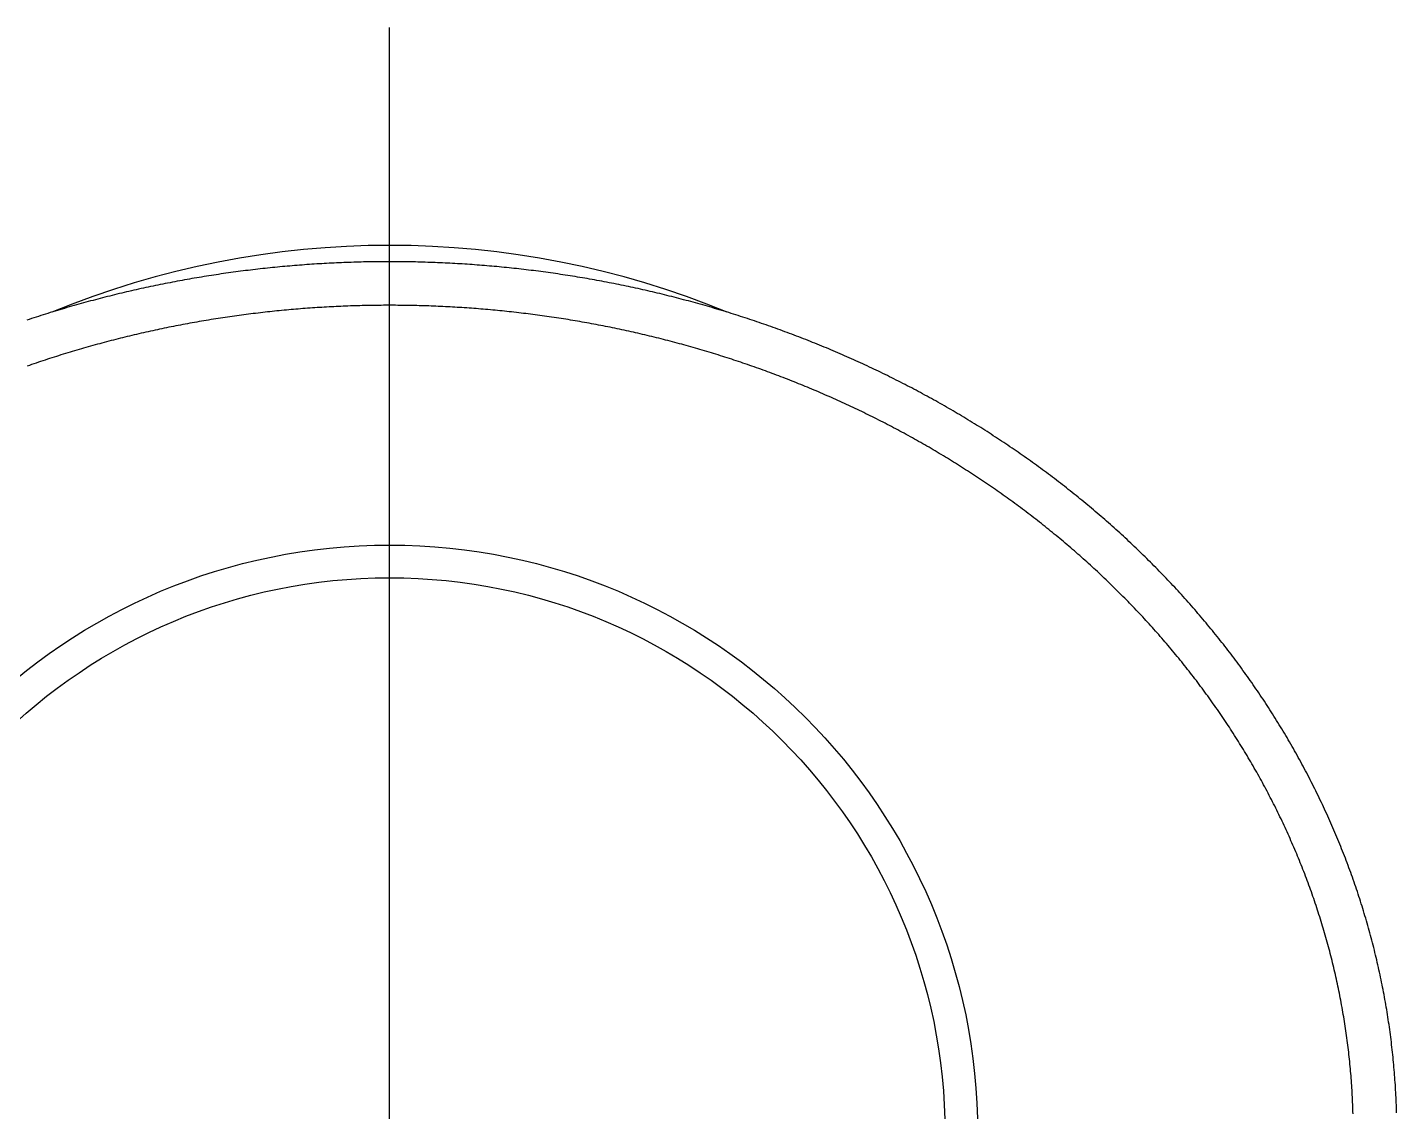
# Model space of a CAD drawing. Extents: x -10.3 to 66.3, y -16.9 to 63.8.
# Drawn here: x 51.69 to 64.26, y 53.85 to 63.8 of the extents above; entities that cross this region are included whole.
import ezdxf

# ---------------------------------------------------------------- set-up
doc = ezdxf.new("R2010")
doc.units = 0
doc.linetypes.add('CENTER', pattern=[50.8, 31.75, -6.35, 6.35, -6.35])
doc.layers.get('0').update_dxf_attribs({"linetype": 'CONTINUOUS'})
doc.layers.add('CENTER', color=1, linetype='CENTER')

msp = doc.modelspace()

# ---------------------------------------------------------------- linework, layer by layer
at = {"color": 7}
for points in [[(64.2647, 53.8413, 0), (64.2641, 53.8645, 0), (64.2633, 53.8877, 0), (64.2625, 53.9109, 0), (64.2615, 53.934, 0), (64.2606, 53.9572, 0), (64.2595, 53.9804, 0), (64.2583, 54.0035, 0), (64.2571, 54.0267, 0), (64.2558, 54.0498, 0), (64.2544, 54.073, 0), (64.253, 54.0961, 0), (64.2515, 54.1192, 0), (64.2498, 54.1424, 0), (64.2482, 54.1655, 0), (64.2464, 54.1886, 0), (64.2445, 54.2118, 0), (64.2426, 54.2349, 0), (64.2406, 54.258, 0), (64.2386, 54.2811, 0), (64.2364, 54.3042, 0), (64.2342, 54.3273, 0), (64.2319, 54.3504, 0), (64.2295, 54.3734, 0), (64.227, 54.3965, 0), (64.2245, 54.4196, 0), (64.2219, 54.4426, 0), (64.2192, 54.4657, 0), (64.2164, 54.4887, 0), (64.2136, 54.5118, 0), (64.2107, 54.5348, 0), (64.2077, 54.5578, 0), (64.2046, 54.5808, 0), (64.2014, 54.6038, 0), (64.1982, 54.6268, 0), (64.1949, 54.6498, 0), (64.1915, 54.6728, 0), (64.188, 54.6957, 0), (64.1845, 54.7187, 0), (64.1809, 54.7416, 0), (64.1772, 54.7646, 0), (64.1734, 54.7875, 0), (64.1696, 54.8104, 0), (64.1656, 54.8333, 0), (64.1616, 54.8562, 0), (64.1576, 54.8791, 0), (64.1534, 54.902, 0), (64.1492, 54.9248, 0), (64.1449, 54.9476, 0), (64.1405, 54.9705, 0), (64.136, 54.9933, 0), (64.1315, 55.0161, 0), (64.1269, 55.0389, 0), (64.1222, 55.0616, 0), (64.1175, 55.0844, 0), (64.1126, 55.1072, 0), (64.1077, 55.1299, 0), (64.1027, 55.1526, 0), (64.0977, 55.1753, 0), (64.0925, 55.198, 0), (64.0873, 55.2206, 0), (64.082, 55.2433, 0), (64.0767, 55.2659, 0), (64.0712, 55.2885, 0), (64.0657, 55.3111, 0), (64.0601, 55.3337, 0), (64.0545, 55.3563, 0), (64.0488, 55.3788, 0), (64.043, 55.4014, 0), (64.0371, 55.4239, 0), (64.0311, 55.4464, 0), (64.0251, 55.4688, 0), (64.019, 55.4913, 0), (64.0128, 55.5137, 0), (64.0066, 55.5361, 0), (64.0003, 55.5585, 0), (63.9939, 55.5809, 0), (63.9874, 55.6033, 0), (63.9809, 55.6256, 0), (63.9743, 55.6479, 0), (63.9676, 55.6702, 0), (63.9608, 55.6925, 0), (63.954, 55.7147, 0), (63.9471, 55.7369, 0), (63.9401, 55.7592, 0), (63.9331, 55.7813, 0), (63.9259, 55.8035, 0), (63.9188, 55.8256, 0), (63.9115, 55.8477, 0), (63.9042, 55.8698, 0), (63.8968, 55.8919, 0), (63.8893, 55.9139, 0), (63.8817, 55.9359, 0), (63.8741, 55.9579, 0), (63.8664, 55.9799, 0), (63.8587, 56.0018, 0), (63.8508, 56.0238, 0), (63.8429, 56.0456, 0), (63.8349, 56.0675, 0), (63.8269, 56.0893, 0), (63.8188, 56.1112, 0), (63.8106, 56.1329, 0), (63.8023, 56.1547, 0), (63.794, 56.1764, 0), (63.7856, 56.1981, 0), (63.7772, 56.2198, 0), (63.7686, 56.2414, 0), (63.76, 56.2631, 0), (63.7514, 56.2846, 0), (63.7426, 56.3062, 0), (63.7338, 56.3277, 0), (63.7249, 56.3492, 0), (63.716, 56.3707, 0), (63.707, 56.3921, 0), (63.6979, 56.4136, 0), (63.6888, 56.4349, 0), (63.6796, 56.4563, 0), (63.6703, 56.4776, 0), (63.6609, 56.4989, 0), (63.6515, 56.5202, 0), (63.6421, 56.5414, 0), (63.6325, 56.5626, 0), (63.6229, 56.5838, 0), (63.6132, 56.6049, 0), (63.6035, 56.626, 0), (63.5937, 56.6471, 0), (63.5838, 56.6681, 0), (63.5739, 56.6891, 0), (63.5639, 56.7101, 0), (63.5538, 56.731, 0), (63.5437, 56.7519, 0), (63.5335, 56.7728, 0), (63.5233, 56.7936, 0), (63.5129, 56.8144, 0), (63.5026, 56.8352, 0), (63.4921, 56.8559, 0), (63.4816, 56.8766, 0), (63.471, 56.8973, 0), (63.4604, 56.9179, 0), (63.4497, 56.9385, 0), (63.4389, 56.9591, 0), (63.4281, 56.9796, 0), (63.4172, 57.0001, 0), (63.4063, 57.0205, 0), (63.3953, 57.041, 0), (63.3842, 57.0613, 0), (63.3731, 57.0817, 0), (63.3619, 57.102, 0), (63.3507, 57.1223, 0), (63.3394, 57.1425, 0), (63.328, 57.1627, 0), (63.3166, 57.1828, 0), (63.3051, 57.203, 0), (63.2935, 57.223, 0), (63.2819, 57.2431, 0), (63.2703, 57.2631, 0), (63.2585, 57.2831, 0), (63.2468, 57.303, 0), (63.2349, 57.3229, 0), (63.223, 57.3427, 0), (63.2111, 57.3625, 0), (63.1991, 57.3823, 0), (63.187, 57.402, 0), (63.1749, 57.4217, 0), (63.1627, 57.4413, 0), (63.1504, 57.4609, 0), (63.1381, 57.4805, 0), (63.1258, 57.5, 0), (63.1134, 57.5195, 0), (63.1009, 57.5389, 0), (63.0884, 57.5583, 0), (63.0758, 57.5777, 0), (63.0632, 57.597, 0), (63.0505, 57.6163, 0), (63.0378, 57.6355, 0), (63.025, 57.6547, 0), (63.0121, 57.6739, 0), (62.9992, 57.693, 0), (62.9863, 57.7121, 0), (62.9733, 57.7311, 0), (62.9602, 57.7501, 0), (62.9471, 57.769, 0), (62.9339, 57.7879, 0), (62.9207, 57.8068, 0), (62.9074, 57.8256, 0), (62.8941, 57.8444, 0), (62.8807, 57.8631, 0), (62.8673, 57.8818, 0), (62.8538, 57.9005, 0), (62.8403, 57.9191, 0), (62.8267, 57.9377, 0), (62.813, 57.9562, 0), (62.7993, 57.9747, 0), (62.7856, 57.9931, 0), (62.7718, 58.0115, 0), (62.7579, 58.0299, 0), (62.744, 58.0482, 0), (62.7301, 58.0665, 0), (62.7161, 58.0847, 0), (62.702, 58.1029, 0), (62.6879, 58.1211, 0), (62.6738, 58.1392, 0), (62.6596, 58.1572, 0), (62.6453, 58.1753, 0), (62.631, 58.1932, 0), (62.6167, 58.2112, 0), (62.6023, 58.2291, 0), (62.5878, 58.2469, 0), (62.5733, 58.2647, 0), (62.5588, 58.2825, 0), (62.5442, 58.3002, 0), (62.5295, 58.3179, 0), (62.5148, 58.3355, 0), (62.5001, 58.3531, 0), (62.4853, 58.3707, 0), (62.4705, 58.3882, 0), (62.4556, 58.4056, 0), (62.4407, 58.4231, 0), (62.4257, 58.4404, 0), (62.4107, 58.4578, 0), (62.3956, 58.4751, 0), (62.3805, 58.4923, 0), (62.3653, 58.5095, 0), (62.3501, 58.5267, 0), (62.3348, 58.5438, 0), (62.3195, 58.5609, 0), (62.3041, 58.5779, 0), (62.2887, 58.5949, 0), (62.2733, 58.6118, 0), (62.2578, 58.6287, 0), (62.2423, 58.6456, 0), (62.2267, 58.6624, 0), (62.211, 58.6792, 0), (62.1954, 58.6959, 0), (62.1796, 58.7126, 0), (62.1639, 58.7292, 0), (62.1481, 58.7458, 0), (62.1322, 58.7624, 0), (62.1163, 58.7789, 0), (62.1004, 58.7953, 0), (62.0844, 58.8117, 0), (62.0683, 58.8281, 0), (62.0523, 58.8445, 0), (62.0361, 58.8607, 0), (62.02, 58.877, 0), (62.0038, 58.8932, 0), (61.9875, 58.9093, 0), (61.9712, 58.9254, 0), (61.9549, 58.9415, 0), (61.9385, 58.9575, 0), (61.9221, 58.9735, 0), (61.9056, 58.9894, 0), (61.8891, 59.0053, 0), (61.8726, 59.0212, 0), (61.856, 59.0369, 0), (61.8393, 59.0527, 0), (61.8227, 59.0684, 0), (61.806, 59.0841, 0), (61.7892, 59.0997, 0), (61.7724, 59.1153, 0), (61.7556, 59.1308, 0), (61.7387, 59.1463, 0), (61.7218, 59.1617, 0), (61.7048, 59.1771, 0), (61.6878, 59.1924, 0), (61.6708, 59.2077, 0), (61.6537, 59.223, 0), (61.6365, 59.2382, 0), (61.6194, 59.2534, 0), (61.6022, 59.2685, 0), (61.5849, 59.2836, 0), (61.5677, 59.2986, 0), (61.5503, 59.3136, 0), (61.533, 59.3285, 0), (61.5156, 59.3434, 0), (61.4981, 59.3583, 0), (61.4807, 59.3731, 0), (61.4632, 59.3878, 0), (61.4456, 59.4025, 0), (61.428, 59.4172, 0), (61.4104, 59.4318, 0), (61.3927, 59.4464, 0), (61.375, 59.4609, 0), (61.3573, 59.4754, 0), (61.3395, 59.4898, 0), (61.3217, 59.5042, 0), (61.3038, 59.5185, 0), (61.286, 59.5328, 0), (61.268, 59.5471, 0), (61.2501, 59.5613, 0), (61.2321, 59.5755, 0), (61.214, 59.5896, 0), (61.196, 59.6036, 0), (61.1779, 59.6176, 0), (61.1597, 59.6316, 0), (61.1416, 59.6455, 0), (61.1233, 59.6594, 0), (61.1051, 59.6732, 0), (61.0868, 59.687, 0), (61.0685, 59.7008, 0), (61.0501, 59.7144, 0), (61.0318, 59.7281, 0), (61.0133, 59.7417, 0), (60.9949, 59.7552, 0), (60.9764, 59.7687, 0), (60.9579, 59.7822, 0), (60.9393, 59.7956, 0), (60.9207, 59.809, 0), (60.9021, 59.8223, 0), (60.8835, 59.8355, 0), (60.8648, 59.8488, 0), (60.8461, 59.8619, 0), (60.8273, 59.875, 0), (60.8085, 59.8881, 0), (60.7897, 59.9012, 0), (60.7709, 59.9141, 0), (60.752, 59.9271, 0), (60.7331, 59.94, 0), (60.7141, 59.9528, 0), (60.6952, 59.9656, 0), (60.6762, 59.9783, 0), (60.6571, 59.991, 0), (60.6381, 60.0037, 0), (60.619, 60.0163, 0), (60.5998, 60.0288, 0), (60.5807, 60.0413, 0), (60.5615, 60.0538, 0), (60.5423, 60.0662, 0), (60.523, 60.0786, 0), (60.5038, 60.0909, 0), (60.4845, 60.1032, 0), (60.4651, 60.1154, 0), (60.4458, 60.1275, 0), (60.4264, 60.1397, 0), (60.4069, 60.1517, 0), (60.3875, 60.1638, 0), (60.368, 60.1757, 0), (60.3485, 60.1877, 0), (60.329, 60.1996, 0), (60.3094, 60.2114, 0), (60.2898, 60.2232, 0), (60.2702, 60.2349, 0), (60.2506, 60.2466, 0), (60.2309, 60.2582, 0), (60.2112, 60.2698, 0), (60.1915, 60.2814, 0), (60.1717, 60.2929, 0), (60.152, 60.3043, 0), (60.1322, 60.3157, 0), (60.1123, 60.3271, 0), (60.0925, 60.3384, 0), (60.0726, 60.3496, 0), (60.0527, 60.3608, 0), (60.0328, 60.372, 0), (60.0128, 60.3831, 0), (59.9928, 60.3942, 0), (59.9728, 60.4052, 0), (59.9528, 60.4161, 0), (59.9327, 60.427, 0), (59.9127, 60.4379, 0), (59.8926, 60.4487, 0), (59.8724, 60.4595, 0), (59.8523, 60.4702, 0), (59.8321, 60.4809, 0), (59.8119, 60.4915, 0), (59.7917, 60.502, 0), (59.7715, 60.5126, 0), (59.7512, 60.523, 0), (59.7309, 60.5334, 0), (59.7106, 60.5438, 0), (59.6903, 60.5541, 0), (59.6699, 60.5644, 0), (59.6495, 60.5746, 0), (59.6291, 60.5848, 0), (59.6087, 60.5949, 0), (59.5883, 60.605, 0), (59.5678, 60.615, 0), (59.5474, 60.625, 0), (59.5268, 60.635, 0), (59.5063, 60.6448, 0), (59.4858, 60.6547, 0), (59.4652, 60.6645, 0), (59.4446, 60.6742, 0), (59.424, 60.6839, 0), (59.4034, 60.6935, 0), (59.3827, 60.7031, 0), (59.3621, 60.7126, 0), (59.3414, 60.7221, 0), (59.3207, 60.7316, 0), (59.3, 60.741, 0), (59.2792, 60.7503, 0), (59.2584, 60.7596, 0), (59.2376, 60.7689, 0), (59.2168, 60.7781, 0), (59.196, 60.7872, 0), (59.1752, 60.7963, 0), (59.1543, 60.8054, 0), (59.1334, 60.8144, 0), (59.1125, 60.8233, 0), (59.0916, 60.8322, 0), (59.0706, 60.8411, 0), (59.0497, 60.8499, 0), (59.0287, 60.8586, 0), (59.0077, 60.8674, 0), (58.9867, 60.876, 0), (58.9657, 60.8846, 0), (58.9446, 60.8932, 0), (58.9235, 60.9017, 0), (58.9024, 60.9102, 0), (58.8813, 60.9186, 0), (58.8602, 60.927, 0), (58.8391, 60.9353, 0), (58.8179, 60.9436, 0), (58.7967, 60.9518, 0), (58.7755, 60.96, 0), (58.7543, 60.9681, 0), (58.7331, 60.9762, 0), (58.7119, 60.9842, 0), (58.6906, 60.9922, 0), (58.6693, 61.0001, 0), (58.648, 61.008, 0), (58.6267, 61.0159, 0), (58.6054, 61.0236, 0), (58.584, 61.0314, 0), (58.5627, 61.0391, 0), (58.5413, 61.0467, 0), (58.5199, 61.0543, 0), (58.4985, 61.0619, 0), (58.4771, 61.0694, 0), (58.4556, 61.0768, 0), (58.4342, 61.0842, 0), (58.4127, 61.0916, 0), (58.3912, 61.0989, 0), (58.3697, 61.1061, 0), (58.3482, 61.1133, 0), (58.3267, 61.1205, 0), (58.3051, 61.1276, 0), (58.2836, 61.1347, 0), (58.262, 61.1417, 0), (58.2404, 61.1487, 0), (58.2188, 61.1556, 0), (58.1972, 61.1625, 0), (58.1755, 61.1693, 0), (58.1539, 61.1761, 0), (58.1322, 61.1828, 0), (58.1106, 61.1895, 0), (58.0889, 61.1961, 0), (58.0672, 61.2027, 0), (58.0454, 61.2092, 0), (58.0237, 61.2157, 0), (58.002, 61.2221, 0), (57.9802, 61.2285, 0), (57.9584, 61.2349, 0), (57.9366, 61.2412, 0), (57.9148, 61.2474, 0), (57.893, 61.2536, 0), (57.8712, 61.2598, 0), (57.8494, 61.2659, 0), (57.8275, 61.2719, 0), (57.8057, 61.2779, 0), (57.7838, 61.2839, 0), (57.7619, 61.2898, 0), (57.74, 61.2956, 0), (57.7181, 61.3014, 0), (57.6961, 61.3072, 0), (57.6742, 61.3129, 0), (57.6523, 61.3186, 0), (57.6303, 61.3242, 0), (57.6083, 61.3298, 0), (57.5863, 61.3353, 0), (57.5643, 61.3408, 0), (57.5423, 61.3462, 0), (57.5203, 61.3516, 0), (57.4983, 61.3569, 0), (57.4762, 61.3622, 0), (57.4542, 61.3674, 0), (57.4321, 61.3726, 0), (57.41, 61.3777, 0), (57.3879, 61.3828, 0), (57.3659, 61.3879, 0), (57.3437, 61.3929, 0), (57.3216, 61.3978, 0), (57.2995, 61.4027, 0), (57.2774, 61.4076, 0), (57.2552, 61.4124, 0), (57.233, 61.4171, 0), (57.2109, 61.4218, 0), (57.1887, 61.4265, 0), (57.1665, 61.4311, 0), (57.1443, 61.4357, 0), (57.1221, 61.4402, 0), (57.0999, 61.4446, 0), (57.0777, 61.449, 0), (57.0554, 61.4534, 0), (57.0332, 61.4577, 0), (57.0109, 61.462, 0), (56.9887, 61.4662, 0), (56.9664, 61.4704, 0), (56.9441, 61.4745, 0), (56.9218, 61.4786, 0), (56.8995, 61.4826, 0), (56.8772, 61.4866, 0), (56.8549, 61.4906, 0), (56.8326, 61.4945, 0), (56.8102, 61.4983, 0), (56.7879, 61.5021, 0), (56.7655, 61.5058, 0), (56.7432, 61.5095, 0), (56.7208, 61.5132, 0), (56.6985, 61.5168, 0), (56.6761, 61.5203, 0), (56.6537, 61.5238, 0), (56.6313, 61.5273, 0), (56.6089, 61.5307, 0), (56.5865, 61.5341, 0), (56.5641, 61.5374, 0), (56.5416, 61.5406, 0), (56.5192, 61.5439, 0), (56.4968, 61.547, 0), (56.4743, 61.5501, 0), (56.4519, 61.5532, 0), (56.4294, 61.5562, 0), (56.407, 61.5592, 0), (56.3845, 61.5621, 0), (56.362, 61.565, 0), (56.3395, 61.5679, 0), (56.3171, 61.5706, 0), (56.2946, 61.5734, 0), (56.2721, 61.5761, 0), (56.2496, 61.5787, 0), (56.227, 61.5813, 0), (56.2045, 61.5838, 0), (56.182, 61.5863, 0), (56.1595, 61.5888, 0), (56.137, 61.5912, 0), (56.1144, 61.5935, 0), (56.0919, 61.5958, 0), (56.0693, 61.5981, 0), (56.0468, 61.6003, 0), (56.0242, 61.6025, 0), (56.0017, 61.6046, 0), (55.9791, 61.6066, 0), (55.9565, 61.6087, 0), (55.934, 61.6106, 0), (55.9114, 61.6126, 0), (55.8888, 61.6144, 0), (55.8662, 61.6162, 0), (55.8436, 61.618, 0), (55.821, 61.6198, 0), (55.7984, 61.6214, 0), (55.7758, 61.6231, 0), (55.7532, 61.6246, 0), (55.7306, 61.6262, 0), (55.708, 61.6277, 0), (55.6854, 61.6291, 0), (55.6628, 61.6305, 0), (55.6402, 61.6318, 0), (55.6175, 61.6331, 0), (55.5949, 61.6344, 0), (55.5723, 61.6356, 0), (55.5497, 61.6367, 0), (55.527, 61.6378, 0), (55.5044, 61.6389, 0), (55.4818, 61.6399, 0), (55.4591, 61.6409, 0), (55.4365, 61.6418, 0), (55.4138, 61.6426, 0), (55.3912, 61.6435, 0), (55.3686, 61.6442, 0), (55.3459, 61.645, 0), (55.3233, 61.6456, 0), (55.3006, 61.6462, 0), (55.278, 61.6468, 0), (55.2553, 61.6474, 0), (55.2326, 61.6478, 0), (55.21, 61.6483, 0), (55.1873, 61.6486, 0), (55.1647, 61.649, 0), (55.142, 61.6493, 0), (55.1194, 61.6495, 0), (55.0967, 61.6497, 0), (55.074, 61.6499, 0), (55.0514, 61.6499, 0), (55.0287, 61.65, 0), (55.0061, 61.65, 0), (54.9834, 61.6499, 0), (54.9608, 61.6498, 0), (54.9381, 61.6497, 0), (54.9154, 61.6495, 0), (54.8928, 61.6493, 0), (54.8701, 61.649, 0), (54.8475, 61.6486, 0), (54.8248, 61.6483, 0), (54.8022, 61.6478, 0), (54.7795, 61.6474, 0), (54.7568, 61.6468, 0), (54.7342, 61.6462, 0), (54.7115, 61.6456, 0), (54.6889, 61.645, 0), (54.6663, 61.6442, 0), (54.6436, 61.6435, 0), (54.621, 61.6426, 0), (54.5983, 61.6418, 0), (54.5757, 61.6409, 0), (54.553, 61.6399, 0), (54.5304, 61.6389, 0), (54.5078, 61.6378, 0), (54.4851, 61.6367, 0), (54.4625, 61.6356, 0), (54.4399, 61.6344, 0), (54.4173, 61.6331, 0), (54.3946, 61.6318, 0), (54.372, 61.6305, 0), (54.3494, 61.6291, 0), (54.3268, 61.6277, 0), (54.3042, 61.6262, 0), (54.2816, 61.6246, 0), (54.259, 61.6231, 0), (54.2364, 61.6214, 0), (54.2138, 61.6198, 0), (54.1912, 61.618, 0), (54.1686, 61.6162, 0), (54.146, 61.6144, 0), (54.1234, 61.6126, 0), (54.1008, 61.6106, 0), (54.0783, 61.6087, 0), (54.0557, 61.6066, 0), (54.0331, 61.6046, 0), (54.0106, 61.6025, 0), (53.988, 61.6003, 0), (53.9655, 61.5981, 0), (53.9429, 61.5958, 0), (53.9204, 61.5935, 0), (53.8979, 61.5912, 0), (53.8753, 61.5888, 0), (53.8528, 61.5863, 0), (53.8303, 61.5838, 0), (53.8078, 61.5813, 0), (53.7852, 61.5787, 0), (53.7627, 61.5761, 0), (53.7402, 61.5734, 0), (53.7178, 61.5706, 0), (53.6953, 61.5679, 0), (53.6728, 61.565, 0), (53.6503, 61.5621, 0), (53.6278, 61.5592, 0), (53.6054, 61.5562, 0), (53.5829, 61.5532, 0), (53.5605, 61.5501, 0), (53.538, 61.547, 0), (53.5156, 61.5439, 0), (53.4932, 61.5406, 0), (53.4707, 61.5374, 0), (53.4483, 61.5341, 0), (53.4259, 61.5307, 0), (53.4035, 61.5273, 0), (53.3811, 61.5238, 0), (53.3587, 61.5203, 0), (53.3364, 61.5168, 0), (53.314, 61.5132, 0), (53.2916, 61.5095, 0), (53.2693, 61.5058, 0), (53.2469, 61.5021, 0), (53.2246, 61.4983, 0), (53.2022, 61.4945, 0), (53.1799, 61.4906, 0), (53.1576, 61.4866, 0), (53.1353, 61.4826, 0), (53.113, 61.4786, 0), (53.0907, 61.4745, 0), (53.0684, 61.4704, 0), (53.0461, 61.4662, 0), (53.0239, 61.462, 0), (53.0016, 61.4577, 0), (52.9794, 61.4534, 0), (52.9571, 61.449, 0), (52.9349, 61.4446, 0), (52.9127, 61.4402, 0), (52.8905, 61.4356, 0), (52.8683, 61.4311, 0), (52.8461, 61.4265, 0), (52.8239, 61.4218, 0), (52.8018, 61.4171, 0), (52.7796, 61.4124, 0), (52.7574, 61.4076, 0), (52.7353, 61.4027, 0), (52.7132, 61.3978, 0), (52.6911, 61.3929, 0), (52.669, 61.3879, 0), (52.6469, 61.3828, 0), (52.6248, 61.3777, 0), (52.6027, 61.3726, 0), (52.5806, 61.3674, 0), (52.5586, 61.3622, 0), (52.5365, 61.3569, 0), (52.5145, 61.3516, 0), (52.4925, 61.3462, 0), (52.4705, 61.3408, 0), (52.4485, 61.3353, 0), (52.4265, 61.3298, 0), (52.4045, 61.3242, 0), (52.3825, 61.3186, 0), (52.3606, 61.3129, 0), (52.3387, 61.3072, 0), (52.3167, 61.3014, 0), (52.2948, 61.2956, 0), (52.2729, 61.2898, 0), (52.251, 61.2839, 0), (52.2292, 61.2779, 0), (52.2073, 61.2719, 0), (52.1854, 61.2659, 0), (52.1636, 61.2598, 0), (52.1418, 61.2536, 0), (52.12, 61.2474, 0), (52.0982, 61.2412, 0), (52.0764, 61.2349, 0), (52.0546, 61.2285, 0), (52.0328, 61.2221, 0), (52.0111, 61.2157, 0), (51.9894, 61.2092, 0), (51.9676, 61.2027, 0), (51.9459, 61.1961, 0), (51.9242, 61.1895, 0), (51.9026, 61.1828, 0), (51.8809, 61.1761, 0), (51.8593, 61.1693, 0), (51.8376, 61.1625, 0), (51.816, 61.1556, 0), (51.7944, 61.1487, 0), (51.7728, 61.1417, 0), (51.7512, 61.1347, 0), (51.7297, 61.1276, 0), (51.7081, 61.1205, 0), (51.6866, 61.1133, 0)], [(63.8649, 53.8303, 0), (63.8642, 53.8521, 0), (63.8635, 53.874, 0), (63.8627, 53.8958, 0), (63.8619, 53.9176, 0), (63.861, 53.9394, 0), (63.8599, 53.9613, 0), (63.8589, 53.9831, 0), (63.8577, 54.0049, 0), (63.8565, 54.0267, 0), (63.8552, 54.0485, 0), (63.8538, 54.0703, 0), (63.8524, 54.0921, 0), (63.8509, 54.1139, 0), (63.8493, 54.1357, 0), (63.8476, 54.1575, 0), (63.8459, 54.1793, 0), (63.8441, 54.2011, 0), (63.8422, 54.2229, 0), (63.8402, 54.2446, 0), (63.8382, 54.2664, 0), (63.8361, 54.2882, 0), (63.8339, 54.3099, 0), (63.8317, 54.3317, 0), (63.8294, 54.3534, 0), (63.827, 54.3751, 0), (63.8245, 54.3969, 0), (63.822, 54.4186, 0), (63.8194, 54.4403, 0), (63.8167, 54.462, 0), (63.8139, 54.4837, 0), (63.8111, 54.5054, 0), (63.8082, 54.5271, 0), (63.8052, 54.5488, 0), (63.8022, 54.5705, 0), (63.7991, 54.5921, 0), (63.7959, 54.6138, 0), (63.7926, 54.6355, 0), (63.7893, 54.6571, 0), (63.7859, 54.6787, 0), (63.7824, 54.7004, 0), (63.7788, 54.722, 0), (63.7752, 54.7436, 0), (63.7715, 54.7652, 0), (63.7677, 54.7867, 0), (63.7639, 54.8083, 0), (63.76, 54.8299, 0), (63.756, 54.8514, 0), (63.7519, 54.873, 0), (63.7478, 54.8945, 0), (63.7436, 54.916, 0), (63.7393, 54.9375, 0), (63.735, 54.959, 0), (63.7305, 54.9805, 0), (63.7261, 55.0019, 0), (63.7215, 55.0234, 0), (63.7169, 55.0448, 0), (63.7122, 55.0662, 0), (63.7074, 55.0876, 0), (63.7025, 55.109, 0), (63.6976, 55.1304, 0), (63.6926, 55.1518, 0), (63.6876, 55.1731, 0), (63.6825, 55.1945, 0), (63.6773, 55.2158, 0), (63.672, 55.2371, 0), (63.6667, 55.2584, 0), (63.6613, 55.2797, 0), (63.6558, 55.3009, 0), (63.6502, 55.3222, 0), (63.6446, 55.3434, 0), (63.6389, 55.3646, 0), (63.6332, 55.3858, 0), (63.6273, 55.407, 0), (63.6214, 55.4281, 0), (63.6155, 55.4492, 0), (63.6095, 55.4704, 0), (63.6033, 55.4915, 0), (63.5972, 55.5125, 0), (63.5909, 55.5336, 0), (63.5846, 55.5546, 0), (63.5782, 55.5757, 0), (63.5718, 55.5967, 0), (63.5653, 55.6177, 0), (63.5587, 55.6386, 0), (63.552, 55.6596, 0), (63.5453, 55.6805, 0), (63.5385, 55.7014, 0), (63.5317, 55.7223, 0), (63.5248, 55.7431, 0), (63.5178, 55.764, 0), (63.5107, 55.7848, 0), (63.5036, 55.8056, 0), (63.4964, 55.8263, 0), (63.4891, 55.8471, 0), (63.4818, 55.8678, 0), (63.4744, 55.8885, 0), (63.4669, 55.9092, 0), (63.4594, 55.9298, 0), (63.4518, 55.9505, 0), (63.4441, 55.9711, 0), (63.4364, 55.9917, 0), (63.4286, 56.0122, 0), (63.4207, 56.0328, 0), (63.4128, 56.0533, 0), (63.4048, 56.0737, 0), (63.3967, 56.0942, 0), (63.3886, 56.1146, 0), (63.3804, 56.135, 0), (63.3721, 56.1554, 0), (63.3638, 56.1758, 0), (63.3554, 56.1961, 0), (63.347, 56.2164, 0), (63.3385, 56.2367, 0), (63.3299, 56.2569, 0), (63.3212, 56.2771, 0), (63.3125, 56.2973, 0), (63.3037, 56.3175, 0), (63.2949, 56.3376, 0), (63.286, 56.3577, 0), (63.277, 56.3778, 0), (63.268, 56.3978, 0), (63.2589, 56.4179, 0), (63.2498, 56.4379, 0), (63.2406, 56.4578, 0), (63.2313, 56.4778, 0), (63.222, 56.4977, 0), (63.2126, 56.5175, 0), (63.2031, 56.5374, 0), (63.1936, 56.5572, 0), (63.184, 56.577, 0), (63.1743, 56.5967, 0), (63.1646, 56.6164, 0), (63.1549, 56.6361, 0), (63.145, 56.6558, 0), (63.1352, 56.6754, 0), (63.1252, 56.695, 0), (63.1152, 56.7146, 0), (63.1051, 56.7341, 0), (63.095, 56.7536, 0), (63.0848, 56.7731, 0), (63.0746, 56.7925, 0), (63.0643, 56.8119, 0), (63.0539, 56.8313, 0), (63.0435, 56.8506, 0), (63.033, 56.8699, 0), (63.0225, 56.8892, 0), (63.0119, 56.9084, 0), (63.0012, 56.9276, 0), (62.9905, 56.9468, 0), (62.9798, 56.9659, 0), (62.9689, 56.985, 0), (62.958, 57.0041, 0), (62.9471, 57.0231, 0), (62.9361, 57.0421, 0), (62.9251, 57.061, 0), (62.9139, 57.08, 0), (62.9028, 57.0988, 0), (62.8916, 57.1177, 0), (62.8803, 57.1365, 0), (62.8689, 57.1553, 0), (62.8576, 57.174, 0), (62.8461, 57.1927, 0), (62.8346, 57.2114, 0), (62.8231, 57.23, 0), (62.8115, 57.2486, 0), (62.7998, 57.2671, 0), (62.7881, 57.2857, 0), (62.7763, 57.3041, 0), (62.7645, 57.3226, 0), (62.7526, 57.341, 0), (62.7407, 57.3593, 0), (62.7287, 57.3777, 0), (62.7167, 57.3959, 0), (62.7046, 57.4142, 0), (62.6925, 57.4324, 0), (62.6803, 57.4506, 0), (62.668, 57.4687, 0), (62.6557, 57.4868, 0), (62.6434, 57.5049, 0), (62.631, 57.5229, 0), (62.6185, 57.5409, 0), (62.606, 57.5588, 0), (62.5935, 57.5767, 0), (62.5809, 57.5946, 0), (62.5682, 57.6124, 0), (62.5555, 57.6302, 0), (62.5428, 57.648, 0), (62.53, 57.6657, 0), (62.5171, 57.6833, 0), (62.5042, 57.701, 0), (62.4913, 57.7186, 0), (62.4783, 57.7361, 0), (62.4652, 57.7536, 0), (62.4521, 57.7711, 0), (62.4389, 57.7886, 0), (62.4257, 57.806, 0), (62.4125, 57.8233, 0), (62.3992, 57.8407, 0), (62.3858, 57.8579, 0), (62.3724, 57.8752, 0), (62.359, 57.8924, 0), (62.3455, 57.9096, 0), (62.3319, 57.9267, 0), (62.3183, 57.9438, 0), (62.3047, 57.9608, 0), (62.291, 57.9778, 0), (62.2773, 57.9948, 0), (62.2635, 58.0117, 0), (62.2497, 58.0286, 0), (62.2358, 58.0455, 0), (62.2219, 58.0623, 0), (62.2079, 58.0791, 0), (62.1939, 58.0958, 0), (62.1798, 58.1125, 0), (62.1657, 58.1291, 0), (62.1515, 58.1457, 0), (62.1373, 58.1623, 0), (62.1231, 58.1788, 0), (62.1088, 58.1953, 0), (62.0944, 58.2118, 0), (62.0801, 58.2282, 0), (62.0656, 58.2446, 0), (62.0511, 58.2609, 0), (62.0366, 58.2772, 0), (62.022, 58.2934, 0), (62.0074, 58.3096, 0), (61.9928, 58.3258, 0), (61.9781, 58.3419, 0), (61.9633, 58.358, 0), (61.9485, 58.3741, 0), (61.9337, 58.3901, 0), (61.9188, 58.406, 0), (61.9039, 58.422, 0), (61.8889, 58.4378, 0), (61.8739, 58.4537, 0), (61.8588, 58.4695, 0), (61.8437, 58.4853, 0), (61.8286, 58.501, 0), (61.8134, 58.5167, 0), (61.7982, 58.5323, 0), (61.7829, 58.5479, 0), (61.7676, 58.5634, 0), (61.7522, 58.579, 0), (61.7368, 58.5944, 0), (61.7214, 58.6099, 0), (61.7059, 58.6253, 0), (61.6904, 58.6406, 0), (61.6748, 58.6559, 0), (61.6592, 58.6712, 0), (61.6436, 58.6864, 0), (61.6279, 58.7016, 0), (61.6121, 58.7167, 0), (61.5964, 58.7318, 0), (61.5805, 58.7469, 0), (61.5647, 58.7619, 0), (61.5488, 58.7769, 0), (61.5329, 58.7918, 0), (61.5169, 58.8067, 0), (61.5009, 58.8215, 0), (61.4848, 58.8364, 0), (61.4687, 58.8511, 0), (61.4526, 58.8658, 0), (61.4364, 58.8805, 0), (61.4202, 58.8952, 0), (61.4039, 58.9098, 0), (61.3876, 58.9243, 0), (61.3713, 58.9388, 0), (61.3549, 58.9533, 0), (61.3385, 58.9677, 0), (61.3221, 58.9821, 0), (61.3056, 58.9964, 0), (61.289, 59.0107, 0), (61.2725, 59.025, 0), (61.2559, 59.0392, 0), (61.2392, 59.0534, 0), (61.2225, 59.0675, 0), (61.2058, 59.0816, 0), (61.1891, 59.0956, 0), (61.1723, 59.1096, 0), (61.1555, 59.1236, 0), (61.1386, 59.1375, 0), (61.1217, 59.1514, 0), (61.1048, 59.1652, 0), (61.0878, 59.179, 0), (61.0708, 59.1927, 0), (61.0537, 59.2064, 0), (61.0366, 59.22, 0), (61.0195, 59.2337, 0), (61.0024, 59.2472, 0), (60.9852, 59.2607, 0), (60.968, 59.2742, 0), (60.9507, 59.2876, 0), (60.9334, 59.301, 0), (60.9161, 59.3144, 0), (60.8987, 59.3277, 0), (60.8813, 59.3409, 0), (60.8639, 59.3542, 0), (60.8464, 59.3673, 0), (60.8289, 59.3805, 0), (60.8114, 59.3935, 0), (60.7938, 59.4066, 0), (60.7762, 59.4196, 0), (60.7586, 59.4325, 0), (60.7409, 59.4454, 0), (60.7232, 59.4583, 0), (60.7054, 59.4711, 0), (60.6877, 59.4839, 0), (60.6699, 59.4966, 0), (60.652, 59.5093, 0), (60.6342, 59.5219, 0), (60.6163, 59.5345, 0), (60.5983, 59.5471, 0), (60.5804, 59.5596, 0), (60.5624, 59.572, 0), (60.5444, 59.5844, 0), (60.5263, 59.5968, 0), (60.5082, 59.6091, 0), (60.4901, 59.6214, 0), (60.472, 59.6337, 0), (60.4538, 59.6458, 0), (60.4356, 59.658, 0), (60.4173, 59.6701, 0), (60.3991, 59.6822, 0), (60.3808, 59.6942, 0), (60.3624, 59.7061, 0), (60.3441, 59.7181, 0), (60.3257, 59.7299, 0), (60.3073, 59.7418, 0), (60.2888, 59.7535, 0), (60.2703, 59.7653, 0), (60.2518, 59.777, 0), (60.2333, 59.7886, 0), (60.2147, 59.8002, 0), (60.1962, 59.8118, 0), (60.1775, 59.8233, 0), (60.1589, 59.8348, 0), (60.1402, 59.8462, 0), (60.1215, 59.8576, 0), (60.1028, 59.8689, 0), (60.084, 59.8802, 0), (60.0653, 59.8914, 0), (60.0464, 59.9026, 0), (60.0276, 59.9138, 0), (60.0088, 59.9249, 0), (59.9899, 59.9359, 0), (59.9709, 59.9469, 0), (59.952, 59.9579, 0), (59.933, 59.9688, 0), (59.914, 59.9797, 0), (59.895, 59.9905, 0), (59.876, 60.0013, 0), (59.8569, 60.012, 0), (59.8378, 60.0227, 0), (59.8187, 60.0333, 0), (59.7996, 60.0439, 0), (59.7804, 60.0545, 0), (59.7612, 60.065, 0), (59.742, 60.0754, 0), (59.7228, 60.0858, 0), (59.7035, 60.0962, 0), (59.6842, 60.1065, 0), (59.6649, 60.1168, 0), (59.6456, 60.127, 0), (59.6262, 60.1372, 0), (59.6068, 60.1473, 0), (59.5874, 60.1574, 0), (59.568, 60.1674, 0), (59.5486, 60.1774, 0), (59.5291, 60.1874, 0), (59.5096, 60.1973, 0), (59.4901, 60.2071, 0), (59.4706, 60.2169, 0), (59.451, 60.2267, 0), (59.4314, 60.2364, 0), (59.4118, 60.246, 0), (59.3922, 60.2557, 0), (59.3726, 60.2652, 0), (59.3529, 60.2748, 0), (59.3332, 60.2842, 0), (59.3135, 60.2937, 0), (59.2938, 60.303, 0), (59.2741, 60.3124, 0), (59.2543, 60.3217, 0), (59.2345, 60.3309, 0), (59.2147, 60.3401, 0), (59.1949, 60.3493, 0), (59.175, 60.3584, 0), (59.1552, 60.3674, 0), (59.1353, 60.3764, 0), (59.1154, 60.3854, 0), (59.0954, 60.3943, 0), (59.0755, 60.4032, 0), (59.0555, 60.412, 0), (59.0356, 60.4208, 0), (59.0155, 60.4295, 0), (58.9955, 60.4382, 0), (58.9755, 60.4469, 0), (58.9554, 60.4554, 0), (58.9353, 60.464, 0), (58.9152, 60.4725, 0), (58.8951, 60.481, 0), (58.875, 60.4894, 0), (58.8548, 60.4977, 0), (58.8347, 60.506, 0), (58.8145, 60.5143, 0), (58.7943, 60.5225, 0), (58.774, 60.5307, 0), (58.7538, 60.5388, 0), (58.7335, 60.5469, 0), (58.7133, 60.5549, 0), (58.693, 60.5629, 0), (58.6727, 60.5709, 0), (58.6523, 60.5788, 0), (58.632, 60.5866, 0), (58.6116, 60.5944, 0), (58.5912, 60.6022, 0), (58.5708, 60.6099, 0), (58.5504, 60.6176, 0), (58.53, 60.6252, 0), (58.5095, 60.6328, 0), (58.4891, 60.6403, 0), (58.4686, 60.6478, 0), (58.4481, 60.6552, 0), (58.4276, 60.6626, 0), (58.407, 60.6699, 0), (58.3865, 60.6772, 0), (58.3659, 60.6845, 0), (58.3453, 60.6917, 0), (58.3248, 60.6988, 0), (58.3041, 60.706, 0), (58.2835, 60.713, 0), (58.2629, 60.72, 0), (58.2422, 60.727, 0), (58.2216, 60.7339, 0), (58.2009, 60.7408, 0), (58.1802, 60.7476, 0), (58.1595, 60.7544, 0), (58.1387, 60.7612, 0), (58.118, 60.7679, 0), (58.0972, 60.7745, 0), (58.0764, 60.7811, 0), (58.0557, 60.7877, 0), (58.0349, 60.7942, 0), (58.014, 60.8006, 0), (57.9932, 60.8071, 0), (57.9724, 60.8134, 0), (57.9515, 60.8198, 0), (57.9306, 60.826, 0), (57.9097, 60.8323, 0), (57.8888, 60.8385, 0), (57.8679, 60.8446, 0), (57.847, 60.8507, 0), (57.8261, 60.8567, 0), (57.8051, 60.8627, 0), (57.7841, 60.8687, 0), (57.7632, 60.8746, 0), (57.7422, 60.8805, 0), (57.7212, 60.8863, 0), (57.7002, 60.8921, 0), (57.6791, 60.8978, 0), (57.6581, 60.9035, 0), (57.637, 60.9091, 0), (57.616, 60.9147, 0), (57.5949, 60.9202, 0), (57.5738, 60.9257, 0), (57.5527, 60.9312, 0), (57.5316, 60.9366, 0), (57.5104, 60.9419, 0), (57.4893, 60.9472, 0), (57.4682, 60.9525, 0), (57.447, 60.9577, 0), (57.4258, 60.9629, 0), (57.4046, 60.968, 0), (57.3834, 60.9731, 0), (57.3622, 60.9781, 0), (57.341, 60.9831, 0), (57.3198, 60.9881, 0), (57.2985, 60.993, 0), (57.2773, 60.9978, 0), (57.256, 61.0026, 0), (57.2348, 61.0074, 0), (57.2135, 61.0121, 0), (57.1922, 61.0167, 0), (57.1709, 61.0214, 0), (57.1496, 61.0259, 0), (57.1283, 61.0304, 0), (57.1069, 61.0349, 0), (57.0856, 61.0394, 0), (57.0642, 61.0437, 0), (57.0429, 61.0481, 0), (57.0215, 61.0524, 0), (57.0001, 61.0566, 0), (56.9787, 61.0608, 0), (56.9573, 61.065, 0), (56.9359, 61.0691, 0), (56.9145, 61.0732, 0), (56.8931, 61.0772, 0), (56.8716, 61.0812, 0), (56.8502, 61.0851, 0), (56.8288, 61.089, 0), (56.8073, 61.0928, 0), (56.7858, 61.0966, 0), (56.7643, 61.1003, 0), (56.7429, 61.104, 0), (56.7214, 61.1077, 0), (56.6999, 61.1113, 0), (56.6784, 61.1148, 0), (56.6568, 61.1183, 0), (56.6353, 61.1218, 0), (56.6138, 61.1252, 0), (56.5922, 61.1286, 0), (56.5707, 61.1319, 0), (56.5491, 61.1352, 0), (56.5276, 61.1384, 0), (56.506, 61.1416, 0), (56.4844, 61.1448, 0), (56.4629, 61.1478, 0), (56.4413, 61.1509, 0), (56.4197, 61.1539, 0), (56.3981, 61.1569, 0), (56.3765, 61.1598, 0), (56.3548, 61.1626, 0), (56.3332, 61.1654, 0), (56.3116, 61.1682, 0), (56.29, 61.1709, 0), (56.2683, 61.1736, 0), (56.2467, 61.1763, 0), (56.225, 61.1788, 0), (56.2034, 61.1814, 0), (56.1817, 61.1839, 0), (56.16, 61.1863, 0), (56.1384, 61.1887, 0), (56.1167, 61.1911, 0), (56.095, 61.1934, 0), (56.0733, 61.1957, 0), (56.0516, 61.1979, 0), (56.0299, 61.2, 0), (56.0082, 61.2022, 0), (55.9865, 61.2042, 0), (55.9648, 61.2063, 0), (55.9431, 61.2083, 0), (55.9214, 61.2102, 0), (55.8996, 61.2121, 0), (55.8779, 61.214, 0), (55.8562, 61.2158, 0), (55.8344, 61.2175, 0), (55.8127, 61.2192, 0), (55.7909, 61.2209, 0), (55.7692, 61.2225, 0), (55.7474, 61.2241, 0), (55.7257, 61.2256, 0), (55.7039, 61.2271, 0), (55.6822, 61.2285, 0), (55.6604, 61.2299, 0), (55.6386, 61.2312, 0), (55.6169, 61.2325, 0), (55.5951, 61.2338, 0), (55.5733, 61.235, 0), (55.5515, 61.2361, 0), (55.5298, 61.2372, 0), (55.508, 61.2383, 0), (55.4862, 61.2393, 0), (55.4644, 61.2403, 0), (55.4426, 61.2412, 0), (55.4208, 61.2421, 0), (55.399, 61.2429, 0), (55.3772, 61.2437, 0), (55.3554, 61.2444, 0), (55.3336, 61.2451, 0), (55.3118, 61.2458, 0), (55.29, 61.2464, 0), (55.2682, 61.2469, 0), (55.2464, 61.2475, 0), (55.2246, 61.2479, 0), (55.2028, 61.2483, 0), (55.181, 61.2487, 0), (55.1592, 61.249, 0), (55.1374, 61.2493, 0), (55.1156, 61.2495, 0), (55.0937, 61.2497, 0), (55.0719, 61.2499, 0), (55.0501, 61.2499, 0), (55.0283, 61.25, 0), (55.0065, 61.25, 0), (54.9847, 61.2499, 0), (54.9629, 61.2499, 0), (54.9411, 61.2497, 0), (54.9193, 61.2495, 0), (54.8974, 61.2493, 0), (54.8756, 61.249, 0), (54.8538, 61.2487, 0), (54.832, 61.2483, 0), (54.8102, 61.2479, 0), (54.7884, 61.2475, 0), (54.7666, 61.2469, 0), (54.7448, 61.2464, 0), (54.723, 61.2458, 0), (54.7012, 61.2451, 0), (54.6794, 61.2444, 0), (54.6576, 61.2437, 0), (54.6358, 61.2429, 0), (54.614, 61.2421, 0), (54.5922, 61.2412, 0), (54.5704, 61.2403, 0), (54.5486, 61.2393, 0), (54.5268, 61.2383, 0), (54.5051, 61.2372, 0), (54.4833, 61.2361, 0), (54.4615, 61.235, 0), (54.4397, 61.2338, 0), (54.4179, 61.2325, 0), (54.3962, 61.2312, 0), (54.3744, 61.2299, 0), (54.3526, 61.2285, 0), (54.3309, 61.2271, 0), (54.3091, 61.2256, 0), (54.2874, 61.2241, 0), (54.2656, 61.2225, 0), (54.2439, 61.2209, 0), (54.2221, 61.2192, 0), (54.2004, 61.2175, 0), (54.1786, 61.2158, 0), (54.1569, 61.214, 0), (54.1352, 61.2121, 0), (54.1134, 61.2102, 0), (54.0917, 61.2083, 0), (54.07, 61.2063, 0), (54.0483, 61.2042, 0), (54.0266, 61.2022, 0), (54.0049, 61.2, 0), (53.9832, 61.1979, 0), (53.9615, 61.1957, 0), (53.9398, 61.1934, 0), (53.9181, 61.1911, 0), (53.8964, 61.1887, 0), (53.8748, 61.1863, 0), (53.8531, 61.1839, 0), (53.8314, 61.1814, 0), (53.8098, 61.1788, 0), (53.7881, 61.1763, 0), (53.7665, 61.1736, 0), (53.7448, 61.1709, 0), (53.7232, 61.1682, 0), (53.7016, 61.1654, 0), (53.68, 61.1626, 0), (53.6583, 61.1598, 0), (53.6367, 61.1569, 0), (53.6151, 61.1539, 0), (53.5935, 61.1509, 0), (53.5719, 61.1478, 0), (53.5504, 61.1448, 0), (53.5288, 61.1416, 0), (53.5072, 61.1384, 0), (53.4857, 61.1352, 0), (53.4641, 61.1319, 0), (53.4426, 61.1286, 0), (53.421, 61.1252, 0), (53.3995, 61.1218, 0), (53.378, 61.1183, 0), (53.3564, 61.1148, 0), (53.3349, 61.1113, 0), (53.3134, 61.1077, 0), (53.2919, 61.104, 0), (53.2705, 61.1003, 0), (53.249, 61.0966, 0), (53.2275, 61.0928, 0), (53.2061, 61.089, 0), (53.1846, 61.0851, 0), (53.1632, 61.0812, 0), (53.1417, 61.0772, 0), (53.1203, 61.0732, 0), (53.0989, 61.0691, 0), (53.0775, 61.065, 0), (53.0561, 61.0608, 0), (53.0347, 61.0566, 0), (53.0133, 61.0524, 0), (52.9919, 61.0481, 0), (52.9706, 61.0437, 0), (52.9492, 61.0394, 0), (52.9279, 61.0349, 0), (52.9065, 61.0304, 0), (52.8852, 61.0259, 0), (52.8639, 61.0214, 0), (52.8426, 61.0167, 0), (52.8213, 61.0121, 0), (52.8, 61.0074, 0), (52.7788, 61.0026, 0), (52.7575, 60.9978, 0), (52.7363, 60.993, 0), (52.715, 60.9881, 0), (52.6938, 60.9831, 0), (52.6726, 60.9781, 0), (52.6514, 60.9731, 0), (52.6302, 60.968, 0), (52.609, 60.9629, 0), (52.5878, 60.9577, 0), (52.5666, 60.9525, 0), (52.5455, 60.9472, 0), (52.5244, 60.9419, 0), (52.5032, 60.9366, 0), (52.4821, 60.9312, 0), (52.461, 60.9257, 0), (52.4399, 60.9202, 0), (52.4188, 60.9147, 0), (52.3978, 60.9091, 0), (52.3767, 60.9035, 0), (52.3557, 60.8978, 0), (52.3346, 60.8921, 0), (52.3136, 60.8863, 0), (52.2926, 60.8805, 0), (52.2716, 60.8746, 0), (52.2507, 60.8687, 0), (52.2297, 60.8628, 0), (52.2087, 60.8567, 0), (52.1878, 60.8507, 0), (52.1669, 60.8446, 0), (52.146, 60.8385, 0), (52.1251, 60.8323, 0), (52.1042, 60.826, 0), (52.0833, 60.8198, 0), (52.0624, 60.8134, 0), (52.0416, 60.8071, 0), (52.0208, 60.8007, 0), (51.9999, 60.7942, 0), (51.9791, 60.7877, 0), (51.9584, 60.7811, 0), (51.9376, 60.7745, 0), (51.9168, 60.7679, 0), (51.8961, 60.7612, 0), (51.8754, 60.7544, 0), (51.8546, 60.7476, 0), (51.8339, 60.7408, 0), (51.8132, 60.7339, 0), (51.7926, 60.727, 0), (51.7719, 60.72, 0), (51.7513, 60.713, 0), (51.7307, 60.706, 0), (51.7101, 60.6988, 0), (51.6895, 60.6917, 0)]]:
    msp.add_polyline3d(points, dxfattribs=at)
at = {"color": 7, "linetype": 'CONTINUOUS'}
for radius in [5.4, 5.1]:
    msp.add_circle((55.0174, 53.65), radius, dxfattribs=at)
msp.add_arc((55.0174, 53.65), 8.15, 67.64013, 112.35987, dxfattribs=at)
at = {"layer": 'CENTER', "color": 1, "linetype": 'CENTER'}
msp.add_line((55.0174, -2), (55.0174, 63.8), dxfattribs=at)

doc.saveas('drawing.dxf')
